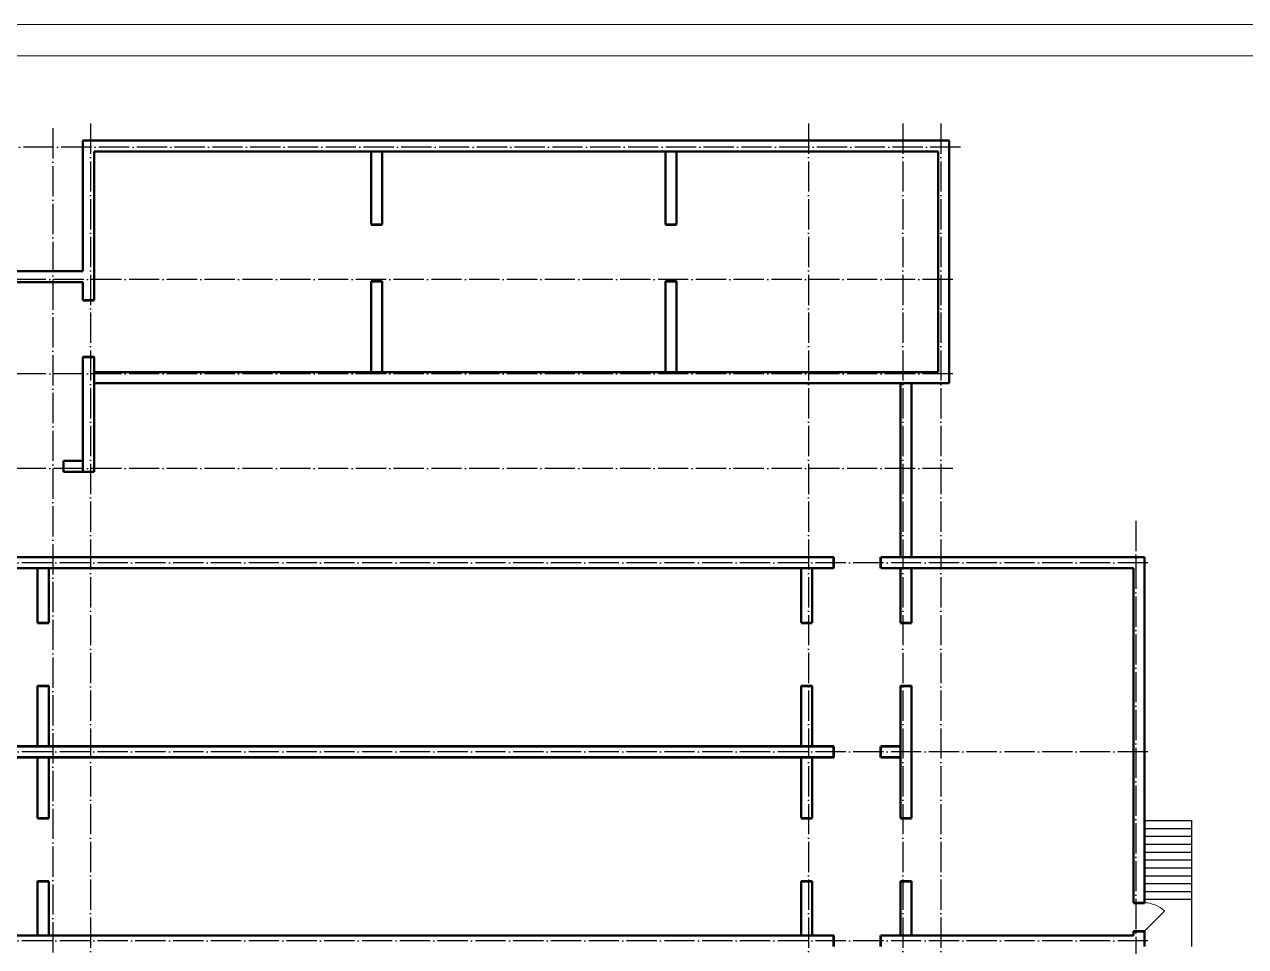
# Model space of a CAD drawing. Header units: millimetres. Extents: x 1982 to 10001982, y -1005230 to 4320529.
# Drawn here: x 2131764 to 2170548, y 1153576 to 1182850 of the extents above; entities that cross this region are included whole.
import ezdxf

# ---------------------------------------------------------------- set-up
doc = ezdxf.new("R2010")
doc.units = ezdxf.units.MM
doc.linetypes.add('ACAD_ISO04W100', pattern=[30, 24, -3, 0, -3])
for name, color, linetype, lineweight in [('Level 63', 7, 'Continuous', 0), ('Двери', 250, 'Continuous', 5), ('Стены', 7, 'Continuous', 50)]:
    doc.layers.add(name, color=color, linetype=linetype, lineweight=lineweight)
doc.layers.add('Оси', color=30, linetype='Continuous')

msp = doc.modelspace()

# ---------------------------------------------------------------- linework, layer by layer
at = {"lineweight": 53}
for p, q in [((2142773.993, 1176496.287), (2143123.993, 1176496.287)), ((2152123.993, 1176496.287), (2152473.993, 1176496.287)), ((2142773.993, 1174696.287), (2143123.993, 1174696.287)), ((2152123.993, 1174696.287), (2152473.993, 1174696.287)), ((2133623.993, 1174096.287), (2133973.993, 1174096.287)), ((2133623.993, 1172296.287), (2133973.993, 1172296.287)), ((2157468.547, 1165586.287), (2157468.547, 1165936.287)), ((2158968.547, 1165586.287), (2158968.547, 1165936.287)), ((2132183.993, 1163856.287), (2132533.993, 1163856.287)), ((2156433.993, 1163856.287), (2156783.993, 1163856.287)), ((2159583.993, 1163856.287), (2159933.993, 1163856.287)), ((2132183.993, 1161856.287), (2132533.993, 1161856.287)), ((2156433.993, 1161856.287), (2156783.993, 1161856.287)), ((2159583.993, 1161856.287), (2159933.993, 1161856.287)), ((2157468.547, 1159931.287), (2092308.547, 1159931.287)), ((2157468.547, 1159581.287), (2157468.547, 1159931.287)), ((2159583.993, 1159931.287), (2158968.547, 1159931.287)), ((2158968.547, 1159581.287), (2158968.547, 1159931.287)), ((2157468.547, 1159581.287), (2092308.547, 1159581.287)), ((2159583.993, 1159581.287), (2158968.547, 1159581.287)), ((2132183.993, 1157656.287), (2132533.993, 1157656.287)), ((2156433.993, 1157656.287), (2156783.993, 1157656.287)), ((2159583.993, 1157656.287), (2159933.993, 1157656.287)), ((2132183.993, 1155656.287), (2132533.993, 1155656.287)), ((2156433.993, 1155656.287), (2156783.993, 1155656.287)), ((2159583.993, 1155656.287), (2159933.993, 1155656.287)), ((2166983.993, 1154966.287), (2167333.993, 1154966.287)), ((2157468.547, 1153576.287), (2157468.547, 1153926.287)), ((2158968.547, 1153576.287), (2158968.547, 1153926.287)), ((2166983.993, 1154066.287), (2167333.993, 1154066.287))]:
    msp.add_line(p, q, dxfattribs=at)
for p, q in [((2167333.993, 1157576.287), (2168833.993, 1157576.287)), ((2167333.993, 1157326.287), (2168833.993, 1157326.287)), ((2168833.993, 1157576.287), (2168833.993, 1153576.287)), ((2167333.993, 1157076.287), (2168833.993, 1157076.287)), ((2167333.993, 1156826.287), (2168833.993, 1156826.287)), ((2167333.993, 1156576.287), (2168833.993, 1156576.287)), ((2167333.993, 1156326.287), (2168833.993, 1156326.287)), ((2167333.993, 1156076.287), (2168833.993, 1156076.287)), ((2167333.993, 1155826.287), (2168833.993, 1155826.287)), ((2167333.993, 1155576.287), (2168833.993, 1155576.287)), ((2167333.993, 1155326.287), (2168833.993, 1155326.287)), ((2167333.993, 1155076.287), (2168833.993, 1155076.287))]:
    msp.add_line(p, q)
at = {"layer": 'Level 63', "color": 7, "linetype": 'Continuous', "lineweight": 13}
msp.add_lwpolyline([(2069109.386, 1182850.016), (2195259.386, 1182850.016), (2195259.386, 1123450.016), (2069109.386, 1123450.016)], close=True, dxfattribs=at)
msp.add_3dface([(2073109.386, 1124450.016), (2194259.386, 1124450.016), (2194259.386, 1181850.016), (2073109.386, 1181850.016)], dxfattribs=at)
at = {"layer": 'Двери'}
msp.add_line((2167333.993, 1154066.287), (2167970.389, 1154702.683), dxfattribs=at)
msp.add_arc((2167333.993, 1154066.287), 900, 45, 90, dxfattribs=at)
at = {"layer": 'Оси', "linetype": 'ACAD_ISO04W100', "ltscale": 40}
for p, q in [((2132663.993, 1179553.582), (2132663.993, 1137518.673)), ((2133863.993, 1179703.161), (2133863.993, 1137518.673)), ((2156663.993, 1179703.161), (2156663.993, 1137518.673)), ((2159663.993, 1179703.161), (2159663.993, 1137518.673)), ((2160863.993, 1179703.161), (2160863.993, 1137518.673)), ((2161494.694, 1178956.287), (2076514.296, 1178956.287)), ((2161249.893, 1174756.287), (2076514.296, 1174756.287)), ((2161249.893, 1171756.287), (2076514.296, 1171756.287)), ((2161249.893, 1168756.287), (2076514.296, 1168756.287)), ((2167063.993, 1167090.663), (2167063.993, 1137518.673)), ((2167448.871, 1165756.287), (2076514.296, 1165756.287)), ((2167448.871, 1159756.287), (2076514.296, 1159756.287)), ((2167448.871, 1153756.287), (2076514.296, 1153756.287))]:
    msp.add_line(p, q, dxfattribs=at)
at = {"layer": 'Стены'}
for p, q in [((2133623.993, 1179166.287), (2133623.993, 1175016.287)), ((2161133.993, 1179166.287), (2133623.993, 1179166.287)), ((2161133.993, 1179166.287), (2161133.993, 1171466.287)), ((2133973.993, 1178816.287), (2133973.993, 1174096.287)), ((2160783.993, 1178816.287), (2133973.993, 1178816.287)), ((2142773.993, 1178816.287), (2142773.993, 1176496.287)), ((2143123.993, 1178816.287), (2143123.993, 1176496.287)), ((2152123.993, 1178816.287), (2152123.993, 1176496.287)), ((2152473.993, 1178816.287), (2152473.993, 1176496.287)), ((2160783.993, 1178816.287), (2160783.993, 1171816.287)), ((2133623.993, 1175016.287), (2116173.993, 1175016.287)), ((2133623.993, 1174666.287), (2116173.993, 1174666.287)), ((2133623.993, 1174666.287), (2133623.993, 1174096.287)), ((2142773.993, 1174696.287), (2142773.993, 1171816.287)), ((2143123.993, 1174696.287), (2143123.993, 1171816.287)), ((2152123.993, 1174696.287), (2152123.993, 1171816.287)), ((2152473.993, 1174696.287), (2152473.993, 1171816.287)), ((2133623.993, 1172296.287), (2133623.993, 1168646.287)), ((2133973.993, 1172296.287), (2133973.993, 1168646.287)), ((2160783.993, 1171816.287), (2133973.993, 1171816.287)), ((2161133.993, 1171466.287), (2133973.993, 1171466.287)), ((2159583.993, 1165936.287), (2159583.993, 1171466.287)), ((2159933.993, 1165936.287), (2159933.993, 1171466.287)), ((2133623.993, 1168996.287), (2133003.993, 1168996.287)), ((2133003.993, 1168996.287), (2133003.993, 1168646.287)), ((2133973.993, 1168646.287), (2133003.993, 1168646.287)), ((2092308.547, 1165936.287), (2157468.547, 1165936.287)), ((2158968.547, 1165936.287), (2167333.993, 1165936.287)), ((2167333.993, 1154966.287), (2167333.993, 1165936.287)), ((2092308.547, 1165586.287), (2157468.547, 1165586.287)), ((2132183.993, 1163856.287), (2132183.993, 1165586.287)), ((2132533.993, 1163856.287), (2132533.993, 1165586.287)), ((2156433.993, 1163856.287), (2156433.993, 1165586.287)), ((2156783.993, 1163856.287), (2156783.993, 1165586.287)), ((2158968.547, 1165586.287), (2166983.993, 1165586.287)), ((2159583.993, 1163856.287), (2159583.993, 1165586.287)), ((2159933.993, 1163856.287), (2159933.993, 1165586.287)), ((2166983.993, 1154966.287), (2166983.993, 1165586.287)), ((2132183.993, 1159931.287), (2132183.993, 1161856.287)), ((2132533.993, 1159931.287), (2132533.993, 1161856.287)), ((2156433.993, 1159931.287), (2156433.993, 1161856.287)), ((2156783.993, 1159931.287), (2156783.993, 1161856.287)), ((2159583.993, 1157656.287), (2159583.993, 1161856.287)), ((2159933.993, 1157656.287), (2159933.993, 1161856.287)), ((2132183.993, 1157656.287), (2132183.993, 1159581.287)), ((2132533.993, 1157656.287), (2132533.993, 1159581.287)), ((2156433.993, 1157656.287), (2156433.993, 1159581.287)), ((2156783.993, 1157656.287), (2156783.993, 1159581.287)), ((2132183.993, 1153926.287), (2132183.993, 1155656.287)), ((2132533.993, 1153926.287), (2132533.993, 1155656.287)), ((2156433.993, 1153926.287), (2156433.993, 1155656.287)), ((2156783.993, 1153926.287), (2156783.993, 1155656.287)), ((2159583.993, 1153926.287), (2159583.993, 1155656.287)), ((2159933.993, 1153926.287), (2159933.993, 1155656.287)), ((2092308.547, 1153926.287), (2157468.547, 1153926.287)), ((2158968.547, 1153926.287), (2166983.993, 1153926.287)), ((2166983.993, 1153926.287), (2166983.993, 1154066.287)), ((2167333.993, 1153576.287), (2167333.993, 1154066.287))]:
    msp.add_line(p, q, dxfattribs=at)

doc.saveas('drawing.dxf')
